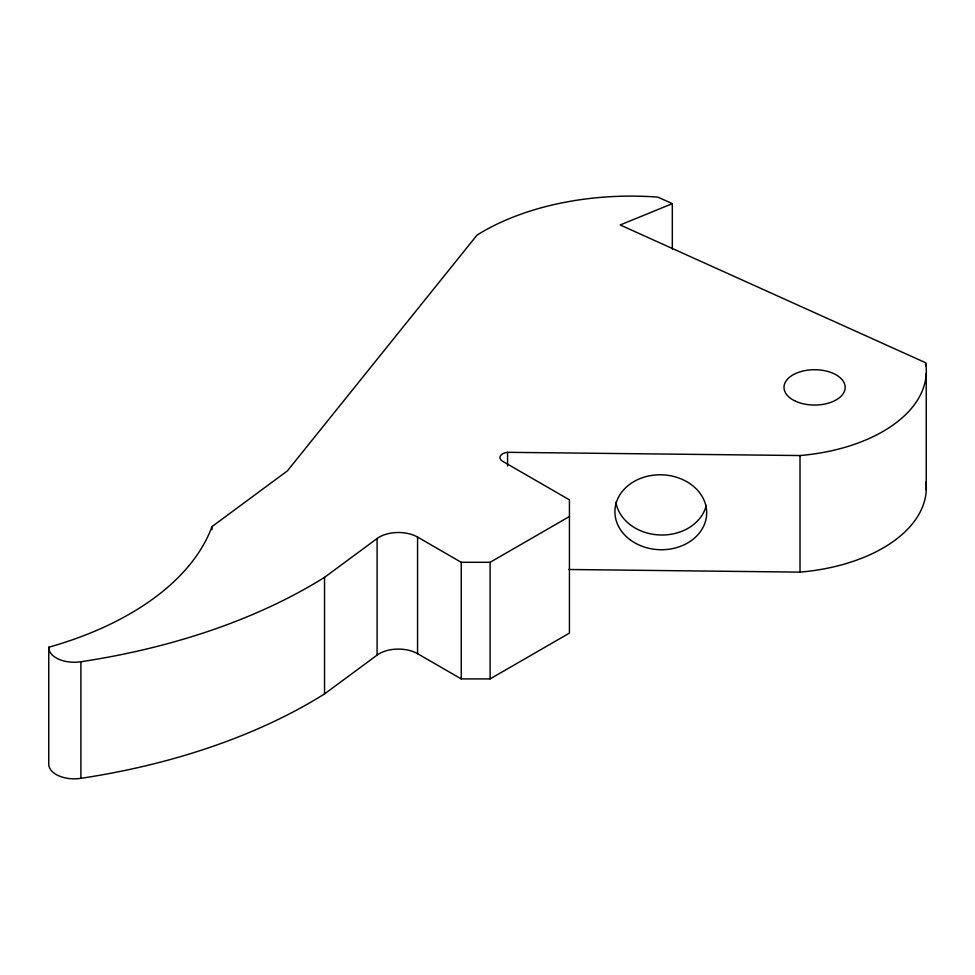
<?xml version="1.0" encoding="UTF-8"?>
<svg xmlns="http://www.w3.org/2000/svg" width="975" height="975" viewBox="0 0 975 975"><rect width="100%" height="100%" fill="white"/><g stroke="black" fill="none" stroke-linecap="round" stroke-linejoin="round"><path stroke-width="1.46" d="M672.323 203.653L620.185 224.969L925.604 362.737A147.895 85.386 0 0 1 800.012 455.544L507.573 452.315A9.214 5.314 0 0 0 500.407 455.959A9.214 5.314 0 0 0 502.686 461.309L569.437 499.846L569.437 633.104L490.108 678.905L461.26 678.905L417.568 653.677A27.068 15.624 0 0 0 377.093 655.102L324.541 693.932A504.879 291.488 0 0 1 80.901 778.33A25.496 14.723 0 0 1 48.75 763.827L48.75 647.242A302.591 174.696 0 0 0 212.014 526.585L287.369 470.901L477.019 235.121A209.064 120.705 0 0 1 657.857 197.121L672.323 203.653L672.323 249.076M48.75 647.242A25.496 14.723 0 0 0 80.901 661.745A504.879 291.488 0 0 0 324.541 577.346L377.093 538.517A27.068 15.624 0 0 1 417.568 537.079L461.26 562.307L490.108 562.307L569.437 516.506M568.791 569.497L800.012 572.13A147.895 85.386 0 0 0 925.994 482.016M926.25 373.547L926.25 490.145M925.604 362.737L925.604 365.759M800.012 455.544L800.012 572.13M507.573 452.315L507.573 465.94M490.108 562.307L490.108 678.905M461.26 562.307L461.26 678.905M417.568 537.079L417.568 653.677M377.093 538.517L377.093 655.102M324.541 577.346L324.541 693.932M212.014 526.585L212.014 529.62M80.901 661.745L80.901 778.33M706.302 505.379A45.898 37.464 2 0 1 659.977 534.982A45.898 37.464 2 0 1 615.859 502.222M630.52 540.065A45.898 37.464 2 0 0 705.803 520.102A45.898 37.464 2 0 0 646.084 476.592A45.898 37.464 2 0 0 630.52 540.065M795.746 401.31A30.603 17.672 0 0 0 844.886 389.842A30.603 17.672 0 0 0 803.12 371A30.603 17.672 0 0 0 795.746 401.31"/></g></svg>
